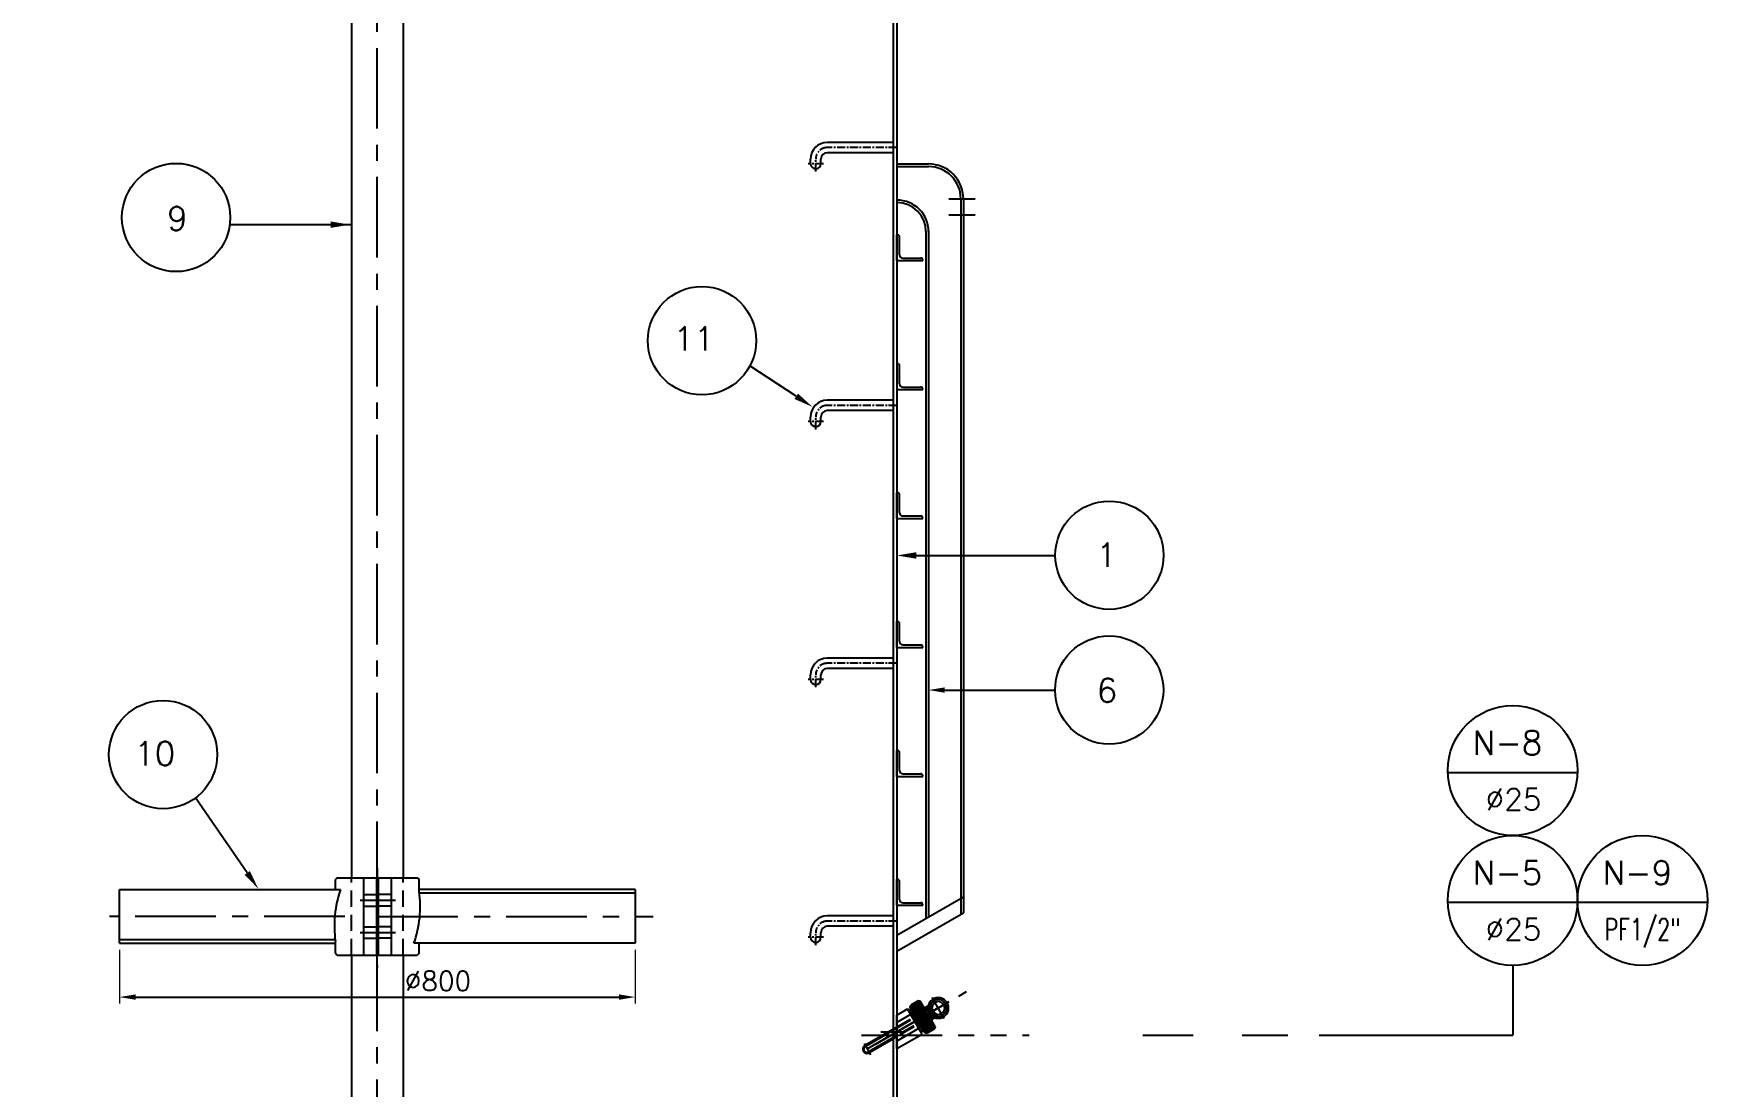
# Model space of a CAD drawing. Extents: x -25020 to 82531, y -53367 to 83281.
# Drawn here: x 1999 to 4595, y 2378 to 4012 of the extents above; entities that cross this region are included whole.
import ezdxf

# ---------------------------------------------------------------- set-up
doc = ezdxf.new("R2010")
doc.units = 0
doc.header["$LTSCALE"] = 100
doc.header["$MEASUREMENT"] = 0
for name, pattern in [('CENTER', [2, 1.25, -0.25, 0.25, -0.25]), ('HIDDEN', [0.375, 0.25, -0.125]), ('PHANTOM', [2.5, 1.25, -0.25, 0.25, -0.25, 0.25, -0.25])]:
    doc.linetypes.add(name, pattern=pattern)
doc.layers.get('0').update_dxf_attribs({"linetype": 'CONTINUOUS'})
doc.layers.get('DEFPOINTS').update_dxf_attribs({"linetype": 'CONTINUOUS'})
for name, color, linetype in [('1', 1, 'CENTER'), ('4', 4, 'CONTINUOUS'), ('L1', 1, 'CENTER'), ('L3', 3, 'CONTINUOUS'), ('L8', 4, 'HIDDEN'), ('L9', 1, 'PHANTOM')]:
    doc.layers.add(name, color=color, linetype=linetype)
doc.layers.add('치수선', color=4, linetype='CONTINUOUS', lineweight=5)
doc.styles.add('ROMANS', font='romans.shx')
doc.dimstyles.get("Standard").update_dxf_attribs({"dimscale": 10, "dimtxt": 5, "dimasz": 5, "dimexe": 1, "dimexo": 1, "dimgap": 1, "dimtad": 1, "dimdec": 1, "dimzin": 0, "dimdsep": 46, "dimtxsty": 'ROMANS', "dimcen": 1, "dimclrd": 256, "dimclre": 256, "dimclrt": 256, "dimadec": 0, "dimazin": 0, "dimtfac": 1, "dimtdec": 1, "dimtmove": 0, "dimatfit": 3, "dimfxl": 1, "dimtolj": 1, "dimtzin": 0, "dimlwe": -1, "dimarcsym": 0})

# ---------------------------------------------------------------- blocks, each defined once
blk = doc.blocks.new('*D29')
at = {"layer": '4', "linetype": 'Continuous', "lineweight": -2, "transparency": 16777216}
blk.add_line((2099.2, 1628.7), (2024.8, 1419.3), dxfattribs=at)
at = {"layer": '4', "linetype": 'Continuous', "lineweight": 25, "transparency": 16777216}
blk.add_solid([(2020.8, 1420.7), (2028.7, 1417.9), (2016.4, 1395.8)], dxfattribs=at)
at = {"layer": 'DEFPOINTS', "color": 0, "linetype": 'Continuous', "lineweight": 25, "transparency": 16777216}
for p in [(2532, 2846.3), (2016.4, 1395.8)]:
    blk.add_point(p, dxfattribs=at)
at = {"layer": '4', "linetype": 'Continuous', "lineweight": -2, "transparency": 16777216, "insert": (2042.6, 1544.1), "char_height": 30, "attachment_point": 5, "rotation": 70.4297, "style": 'ROMANS'}
blk.add_mtext('\\A1;R1539.5', dxfattribs=at)
blk = doc.blocks.new('A$C426F31C0')
for p, q in [((1, 66.5), (0, 65.5)), ((0, 65.5), (0, 52.5)), ((1, 51.5), (0, 52.5)), ((2, 68), (48, 68)), ((20, 71.8), (20, 68)), ((30, 71.8), (30, 68)), ((49, 67), (49, 66.5)), ((49, 66.5), (50, 65.5)), ((49, 51.5), (50, 52.5)), ((50, 65.5), (50, 52.5)), ((1, 51.5), (1, 51)), ((2, 50), (48, 50)), ((2.5, 0), (2.5, 45)), ((2.5, 45), (47.5, 45)), ((2.5, 0), (47.5, 26)), ((4.1, 50), (4.1, 49.3)), ((4.1, 49.3), (5.5, 48.5)), ((5.5, 48.5), (44.5, 48.5)), ((6.5, 48.5), (6.5, 45)), ((43.5, 48.5), (43.5, 45)), ((44.5, 48.5), (45.9, 49.3)), ((45.9, 50), (45.9, 49.3)), ((47.5, 26), (47.5, 45)), ((49, 51.5), (49, 51))]:
    blk.add_line(p, q)
at = {"color": 1}
blk.add_line((1, 67), (1, 66.5), dxfattribs=at)
at = {"color": 1, "linetype": 'CENTER'}
blk.add_line((25, 72.5), (25, 44.5), dxfattribs=at)
for radius in [16, 10]:
    blk.add_circle((25, 87), radius)
for centre, start, end in [((2, 67), 90, 180), ((48, 67), 360, 90), ((2, 51), 180, 270), ((48, 51), 270, 0)]:
    blk.add_arc(centre, 1, start, end)
at = {"layer": 'L1'}
for p, q in [((25, 105.6), (25, 7)), ((6.4, 87), (43.6, 87))]:
    blk.add_line(p, q, dxfattribs=at)
blk.add_circle((25, 87), 13, dxfattribs=at)
at = {"layer": 'L3'}
for p, q in [((0, 65.5), (50, 65.5)), ((0, 52.5), (50, 52.5)), ((0.3, 52.5), (0.3, 65.5)), ((1, 66.5), (49, 66.5)), ((1.1, 52.5), (1.1, 65.5)), ((1.9, 52.5), (1.9, 65.5)), ((2.7, 52.5), (2.7, 65.5)), ((3.5, 52.5), (3.5, 65.5)), ((4.3, 52.5), (4.3, 65.5)), ((5.1, 52.5), (5.1, 65.5)), ((5.9, 52.5), (5.9, 65.5)), ((6.7, 52.5), (6.7, 65.5)), ((7.5, 52.5), (7.5, 65.5)), ((8.3, 52.5), (8.3, 65.5)), ((9.1, 52.5), (9.1, 65.5)), ((9.9, 52.5), (9.9, 65.5)), ((10.7, 52.5), (10.7, 65.5)), ((11.5, 52.5), (11.5, 65.5)), ((12.3, 52.5), (12.3, 65.5)), ((13.2, 52.5), (13.2, 65.5)), ((14.2, 52.5), (14.2, 65.5)), ((15.4, 52.5), (15.4, 65.5)), ((16.7, 52.5), (16.7, 65.5)), ((18.1, 52.5), (18.1, 65.5)), ((19.6, 52.5), (19.6, 65.5)), ((21.2, 52.5), (21.2, 65.5)), ((23, 52.5), (23, 65.5)), ((27, 52.5), (27, 65.5)), ((28.8, 52.5), (28.8, 65.5)), ((30.4, 52.5), (30.4, 65.5)), ((31.9, 52.5), (31.9, 65.5)), ((33.3, 52.5), (33.3, 65.5)), ((34.6, 52.5), (34.6, 65.5)), ((35.8, 52.5), (35.8, 65.5)), ((36.8, 52.5), (36.8, 65.5)), ((37.7, 52.5), (37.7, 65.5)), ((38.5, 52.5), (38.5, 65.5)), ((39.3, 52.5), (39.3, 65.5)), ((40.1, 52.5), (40.1, 65.5)), ((40.9, 52.5), (40.9, 65.5)), ((41.7, 52.5), (41.7, 65.5)), ((42.5, 52.5), (42.5, 65.5)), ((43.3, 52.5), (43.3, 65.5)), ((44.1, 52.5), (44.1, 65.5)), ((44.9, 52.5), (44.9, 65.5)), ((45.7, 52.5), (45.7, 65.5)), ((46.5, 52.5), (46.5, 65.5)), ((47.3, 52.5), (47.3, 65.5)), ((48.1, 52.5), (48.1, 65.5)), ((48.9, 52.5), (48.9, 65.5)), ((49.7, 52.5), (49.7, 65.5)), ((49, 51.5), (1, 51.5)), ((45.9, 49.3), (4.1, 49.3))]:
    blk.add_line(p, q, dxfattribs=at)
blk = doc.blocks.new('*D63')
at = {"layer": 'DEFPOINTS', "color": 0, "linetype": 'Continuous', "lineweight": 25, "ltscale": 0.3, "transparency": 16777216}
for p in [(2132, 2600.5), (2932, 2600.5), (2932, 2517)]:
    blk.add_point(p, dxfattribs=at)
at = {"layer": '치수선', "linetype": 'Continuous', "ltscale": 0.3, "transparency": 16777216}
for p, q in [((2132, 2590.5), (2132, 2507)), ((2932, 2590.5), (2932, 2507))]:
    blk.add_line(p, q, dxfattribs=at)
at = {"layer": '치수선', "linetype": 'Continuous', "lineweight": -2, "ltscale": 0.3, "transparency": 16777216}
blk.add_line((2157, 2517), (2907, 2517), dxfattribs=at)
at = {"layer": '치수선', "linetype": 'Continuous', "lineweight": 25, "ltscale": 0.3, "transparency": 16777216}
for points in [[(2157, 2521.2), (2157, 2512.9), (2132, 2517)], [(2907, 2521.2), (2907, 2512.9), (2932, 2517)]]:
    blk.add_solid(points, dxfattribs=at)
at = {"layer": '치수선', "linetype": 'Continuous', "lineweight": -2, "ltscale": 0.3, "transparency": 16777216, "insert": (2626.1, 2542), "char_height": 30, "attachment_point": 5, "style": 'ROMANS'}
blk.add_mtext('\\A1;%%c800', dxfattribs=at)

msp = doc.modelspace()

# ---------------------------------------------------------------- linework, layer by layer
at = {"lineweight": -2}
for p, q in [((2491.99, 5168.53), (2491.99, 2702.19)), ((2572.09, 5168.53), (2572.09, 2702.19)), ((3332.04, 5174.85), (3332.04, 2173.65)), ((3338.04, 5035.3), (3338.04, 2177.11)), ((3332.04, 3842.85), (3230.04, 3842.85)), ((3204.04, 3809.85), (3204.04, 3816.85)), ((3220.04, 3809.85), (3220.04, 3816.85)), ((3332.04, 3826.85), (3230.04, 3826.85)), ((3437.04, 3755.35), (3437.04, 2645.27)), ((3441.04, 3755.35), (3441.04, 2647.58)), ((3383.04, 3704.42), (3383.04, 2639.09)), ((3387.04, 3705.42), (3387.04, 2641.4)), ((3332.04, 3442.85), (3230.04, 3442.85)), ((3204.04, 3409.85), (3204.04, 3416.85)), ((3220.04, 3409.85), (3220.04, 3416.85)), ((3332.04, 3426.85), (3230.04, 3426.85)), ((3332.04, 3042.85), (3230.04, 3042.85)), ((3204.04, 3009.85), (3204.04, 3016.85)), ((3220.04, 3009.85), (3220.04, 3016.85)), ((3332.04, 3026.85), (3230.04, 3026.85)), ((2470.04, 2702.19), (2467.04, 2699.19)), ((2470.04, 2702.19), (2594.04, 2702.19)), ((2510.54, 2702.19), (2510.54, 2582.19)), ((2530.54, 2702.19), (2530.54, 2582.19)), ((2533.54, 2702.19), (2533.54, 2582.19)), ((2553.54, 2702.19), (2553.54, 2582.19)), ((2594.04, 2702.19), (2597.04, 2699.19)), ((2132.04, 2600.47), (2132.04, 2683.9)), ((2132.04, 2683.9), (2475.13, 2683.9)), ((2467.04, 2683.9), (2467.04, 2699.19)), ((2597.04, 2680.88), (2597.04, 2699.19)), ((2932.04, 2683.9), (2597.04, 2683.9)), ((2932.04, 2678.25), (2597.38, 2678.25)), ((2932.04, 2683.9), (2932.04, 2600.47)), ((3332.04, 2642.85), (3230.04, 2642.85)), ((3332.04, 2626.85), (3230.04, 2626.85)), ((2132.04, 2606.12), (2466.7, 2606.12)), ((2132.04, 2600.47), (2467.04, 2600.47)), ((2467.04, 2585.19), (2467.04, 2603.5)), ((2932.04, 2600.47), (2588.95, 2600.47)), ((2597.04, 2585.19), (2597.04, 2600.47)), ((3204.04, 2609.85), (3204.04, 2616.85)), ((3220.04, 2609.85), (3220.04, 2616.85)), ((2467.04, 2585.19), (2470.04, 2582.19)), ((2470.04, 2582.19), (2594.04, 2582.19)), ((2491.99, 2582.19), (2491.99, 1840.23)), ((2572.09, 2582.19), (2572.09, 1840.23)), ((2597.04, 2585.19), (2594.04, 2582.19))]:
    msp.add_line(p, q, dxfattribs=at)
at = {"linetype": 'Continuous', "lineweight": -2}
for p, q in [((3338.04, 3809.35), (3387.04, 3809.35)), ((3338.04, 3805.35), (3387.04, 3805.35)), ((3338.04, 3659.42), (3338.04, 3699.42)), ((3338.04, 3699.42), (3339.04, 3699.42)), ((3342.04, 3668.42), (3342.04, 3696.42)), ((3347.04, 3663.42), (3375.04, 3663.42)), ((3338.04, 3659.42), (3378.04, 3659.42)), ((3378.04, 3659.42), (3378.04, 3660.42)), ((3338.04, 3499.42), (3339.04, 3499.42)), ((3342.04, 3468.42), (3342.04, 3496.42)), ((3338.04, 3459.42), (3378.04, 3459.42)), ((3347.04, 3463.42), (3375.04, 3463.42)), ((3378.04, 3459.42), (3378.04, 3460.42)), ((3338.04, 3259.42), (3338.04, 3299.42)), ((3338.04, 3299.42), (3339.04, 3299.42)), ((3342.04, 3268.42), (3342.04, 3296.42)), ((3338.04, 3259.42), (3378.04, 3259.42)), ((3347.04, 3263.42), (3375.04, 3263.42)), ((3378.04, 3259.42), (3378.04, 3260.42)), ((3338.04, 3059.42), (3338.04, 3099.42)), ((3338.04, 3099.42), (3339.04, 3099.42)), ((3342.04, 3068.42), (3342.04, 3096.42)), ((3338.04, 3059.42), (3378.04, 3059.42)), ((3347.04, 3063.42), (3375.04, 3063.42)), ((3378.04, 3059.42), (3378.04, 3060.42)), ((3338.04, 2859.42), (3338.04, 2899.42)), ((3338.04, 2899.42), (3339.04, 2899.42)), ((3342.04, 2868.42), (3342.04, 2896.42)), ((3338.04, 2859.42), (3378.04, 2859.42)), ((3347.04, 2863.42), (3375.04, 2863.42)), ((3378.04, 2859.42), (3378.04, 2860.42)), ((3338.04, 2659.42), (3338.04, 2699.42)), ((3338.04, 2699.42), (3339.04, 2699.42)), ((3342.04, 2668.42), (3342.04, 2696.42)), ((3338.04, 2613.11), (3441.04, 2672.58)), ((3338.04, 2659.42), (3378.04, 2659.42)), ((3347.04, 2663.42), (3375.04, 2663.42)), ((3378.04, 2659.42), (3378.04, 2660.42)), ((3338.04, 2588.11), (3441.04, 2647.58))]:
    msp.add_line(p, q, dxfattribs=at)
at = {"color": 0, "linetype": 'ByBlock', "lineweight": -2}
for p, q in [((3357.04, 2488.52), (3346.21, 2482.26)), ((3369.54, 2466.87), (3358.71, 2460.61))]:
    msp.add_line(p, q, dxfattribs=at)
at = {"color": 2, "linetype": 'Continuous', "lineweight": -2}
msp.add_line((3312.99, 2463.11), (3349.7, 2463.11), dxfattribs=at)
at = {"lineweight": -2}
for centre, radius, start, end in [((3230.04, 3816.85), 26, 90, 180), ((3230.04, 3816.85), 10, 90, 180), ((3212.04, 3809.85), 8, 180, 0), ((3230.04, 3416.85), 26, 90, 180), ((3212.04, 3409.85), 8, 180, 0), ((3230.04, 3416.85), 10, 90, 180), ((3230.04, 3016.85), 26, 90, 180), ((3230.04, 3016.85), 10, 90, 180), ((3212.04, 3009.85), 8, 180, 0), ((3230.04, 2616.85), 26, 90, 180), ((3230.04, 2616.85), 10, 90, 180), ((3212.04, 2609.85), 8, 180, 0)]:
    msp.add_arc(centre, radius, start, end, dxfattribs=at)
at = {"linetype": 'Continuous', "lineweight": -2}
for centre, radius, start, end in [((3387.04, 3755.35), 54, 360, 90), ((3387.04, 3755.35), 50, 360, 90), ((3338.04, 3704.42), 49, 0, 90), ((3338.04, 3704.42), 45, 0, 90), ((3339.04, 3696.42), 3, 0, 90), ((3347.04, 3668.42), 5, 180, 270), ((3375.04, 3660.42), 3, 0, 90), ((3339.04, 3496.42), 3, 0, 90), ((3347.04, 3468.42), 5, 180, 270), ((3375.04, 3460.42), 3, 0, 90), ((3339.04, 3296.42), 3, 0, 90), ((3347.04, 3268.42), 5, 180, 270), ((3375.04, 3260.42), 3, 0, 90), ((3339.04, 3096.42), 3, 0, 90), ((3347.04, 3068.42), 5, 180, 270), ((3375.04, 3060.42), 3, 0, 90), ((3339.04, 2896.42), 3, 0, 90), ((3347.04, 2868.42), 5, 180, 270), ((3375.04, 2860.42), 3, 0, 90), ((2637.09, 2627), 171.67, 160.643, 187.87095), ((2426.99, 2657.37), 171.67, 340.643, 7.87095), ((3339.04, 2696.42), 3, 0, 90), ((3347.04, 2668.42), 5, 180, 270), ((3375.04, 2660.42), 3, 0, 90)]:
    msp.add_arc(centre, radius, start, end, dxfattribs=at)
at = {"color": 4, "linetype": 'ByBlock', "lineweight": -2}
msp.add_solid([(2459.87, 3720.24), (2459.87, 3710.24), (2489.87, 3715.24)], dxfattribs=at)
at = {"layer": '1', "lineweight": -2}
msp.add_line((3304.16, 2443.49), (3445.94, 2525.62), dxfattribs=at)
at = {"layer": '1', "color": 1, "lineweight": -2}
msp.add_line((3299.48, 2457.85), (3407.9, 2457.85), dxfattribs=at)
at = {"layer": '4', "color": 1, "linetype": 'CENTER', "lineweight": -2}
for p, q in [((2532.04, 1464.19), (2532.04, 6526.82)), ((3399.56, 2498.63), (3282.99, 2431.33)), ((3286.96, 2445.15), (3297.03, 2427.71))]:
    msp.add_line(p, q, dxfattribs=at)
at = {"layer": '4', "color": 2, "linetype": 'Continuous', "lineweight": -2}
for p, q in [((3418.38, 3755.35), (3459.51, 3755.35)), ((3418.38, 3730.35), (3459.51, 3730.35))]:
    msp.add_line(p, q, dxfattribs=at)
at = {"layer": '4', "linetype": 'Continuous', "lineweight": -2}
msp.add_line((3412.04, 2993.32), (3583.26, 2993.32), dxfattribs=at)
at = {"layer": '4', "color": 2, "linetype": 'HIDDEN', "lineweight": -2}
for p, q in [((3390.89, 2501.13), (3338.04, 2470.62)), ((3391.62, 2499.88), (3338.04, 2468.94)), ((3396.67, 2491.13), (3338.04, 2457.28)), ((3397.39, 2489.87), (3338.04, 2455.61))]:
    msp.add_line(p, q, dxfattribs=at)
at = {"layer": '4', "color": 7, "lineweight": -2}
for p, q in [((3371.7, 2500.56), (3368.08, 2498.47)), ((3368.08, 2498.47), (3368.49, 2495.94)), ((3368.49, 2495.94), (3375.09, 2484.5)), ((3375, 2494.61), (3371.57, 2492.63)), ((3371.7, 2500.56), (3373.69, 2498.94)), ((3373.69, 2498.94), (3380.29, 2487.5)), ((3387.59, 2503.85), (3378.5, 2498.6)), ((3378.5, 2498.6), (3389, 2480.41)), ((3387.59, 2503.85), (3398.09, 2485.66)), ((3387.59, 2503.85), (3389.64, 2503.3)), ((3389.64, 2503.3), (3398.64, 2487.71)), ((3338.04, 2470.62), (3288.27, 2441.88)), ((3338.04, 2468.94), (3288.99, 2440.63)), ((3360.18, 2490.33), (3338.04, 2477.55)), ((3338.04, 2448.68), (3338.04, 2477.55)), ((3372.68, 2468.68), (3338.04, 2448.68)), ((3372.68, 2468.68), (3360.18, 2490.33)), ((3381.69, 2473.07), (3375.09, 2484.5)), ((3386.89, 2476.07), (3380.29, 2487.5)), ((3383.8, 2479.37), (3380.37, 2477.39)), ((3383.68, 2471.45), (3381.69, 2473.07)), ((3387.3, 2473.54), (3383.68, 2471.45)), ((3387.3, 2473.54), (3386.89, 2476.07)), ((3398.09, 2485.66), (3389, 2480.41)), ((3398.09, 2485.66), (3398.64, 2487.71)), ((3338.04, 2457.28), (3294.04, 2431.88)), ((3338.04, 2455.61), (3294.77, 2430.62))]:
    msp.add_line(p, q, dxfattribs=at)
at = {"layer": '4', "color": 4, "lineweight": -2}
for p, q in [((3389.64, 2503.3), (3379.25, 2497.3)), ((3398.64, 2487.71), (3388.25, 2481.71))]:
    msp.add_line(p, q, dxfattribs=at)
at = {"layer": '4', "lineweight": -2}
for p, q in [((3289.43, 2440.88), (3287.59, 2441.43)), ((3289.53, 2441.22), (3287.97, 2441.7)), ((3289.64, 2441.57), (3288.39, 2441.95)), ((3289.74, 2441.92), (3288.82, 2442.2)), ((3289.85, 2442.26), (3289.25, 2442.45)), ((3289.43, 2440.88), (3290, 2442.88)), ((3289.95, 2442.61), (3289.68, 2442.69)), ((3352.86, 2457.46), (3352.85, 2457.23)), ((3294.48, 2432.13), (3294.04, 2430.26)), ((3294.14, 2430.7), (3294.57, 2430.52)), ((3294.22, 2431.06), (3294.97, 2430.74)), ((3294.31, 2431.41), (3295.37, 2430.97)), ((3294.39, 2431.77), (3295.76, 2431.2)), ((3294.48, 2432.13), (3296.16, 2431.42))]:
    msp.add_line(p, q, dxfattribs=at)
at = {"layer": '4', "color": 7, "lineweight": -2}
for centre, radius, start, end in [((3377.09, 2501.04), 10, 210.65147, 236.36257), ((3408.37, 2503.72), 38.43, 196.76659, 210.00331), ((3364.97, 2494.04), 10, 3.63743, 29.34853), ((3347, 2468.29), 38.43, 29.99669, 43.23341), ((3408.37, 2503.72), 38.43, 209.99669, 223.23341), ((3347, 2468.28), 38.43, 16.76659, 30.00331), ((3390.41, 2477.97), 10, 183.63743, 209.34853), ((3378.28, 2470.97), 10, 30.65147, 56.36257), ((3291.52, 2436.25), 6.5, 120, 300), ((3291.52, 2436.25), 5.05, 120, 300)]:
    msp.add_arc(centre, radius, start, end, dxfattribs=at)
at = {"layer": '4', "lineweight": -2}
for points in [[(3184.55, 3453.19), (3179.08, 3444.82), (3206.92, 3432.59)], [(3368.04, 3197.08), (3368.04, 3207.08), (3338.04, 3202.08)], [(2334.49, 2712.58), (2326.27, 2706.89), (2347.45, 2685.06)]]:
    msp.add_solid(points, dxfattribs=at)
at = {"layer": '4', "linetype": 'Continuous', "lineweight": -2}
msp.add_solid([(3412.04, 2997.49), (3412.04, 2989.15), (3387.04, 2993.32)], dxfattribs=at)
at = {"layer": 'L1', "lineweight": -2, "ltscale": 0.1}
for p, q in [((3212.04, 3797.73), (3212.04, 3816.85)), ((3337.63, 3834.85), (3230.04, 3834.85)), ((3224.04, 3809.85), (3200.36, 3809.85)), ((3337.63, 3434.85), (3230.04, 3434.85)), ((3224.04, 3409.85), (3200.36, 3409.85)), ((3212.04, 3397.73), (3212.04, 3416.85)), ((3212.04, 2997.73), (3212.04, 3016.85)), ((3337.63, 3034.85), (3230.04, 3034.85)), ((3224.04, 3009.85), (3200.36, 3009.85)), ((3337.63, 2634.85), (3230.04, 2634.85)), ((3224.04, 2609.85), (3200.36, 2609.85)), ((3212.04, 2597.73), (3212.04, 2616.85))]:
    msp.add_line(p, q, dxfattribs=at)
at = {"layer": 'L1', "lineweight": -2}
for p, q in [((2532.04, 2716.8), (2532.04, 2562.19)), ((2505.29, 2667.19), (2560.31, 2667.19)), ((2481.72, 2642.19), (2116.83, 2642.19)), ((2532.04, 2642.19), (2959.75, 2642.19)), ((2505.29, 2617.19), (2560.31, 2617.19))]:
    msp.add_line(p, q, dxfattribs=at)
at = {"layer": 'L1', "lineweight": -2, "ltscale": 0.1}
for centre in [(3230.04, 3816.85), (3230.04, 3416.85), (3230.04, 3016.85), (3230.04, 2616.85)]:
    msp.add_arc(centre, 18, 90, 180, dxfattribs=at)
at = {"layer": 'L3', "lineweight": -2}
for p, q in [((2490.95, 3715.24), (2303.24, 3715.24)), ((3181.81, 3449.01), (3109.87, 3496.04)), ((3368.04, 3202.08), (3583.56, 3202.08)), ((4192.33, 2865.58), (4393.76, 2865.58)), ((2330.38, 2709.73), (2249.98, 2825.88)), ((4192.33, 2664.05), (4393.76, 2664.05)), ((4393.76, 2664.05), (4595.2, 2664.05)), ((4293.05, 2566.23), (4293.05, 2458.2)), ((3719.42, 2458.2), (3797.53, 2458.2)), ((3873.54, 2458.2), (3944.43, 2458.2)), ((3993.11, 2458.2), (4293.05, 2458.2))]:
    msp.add_line(p, q, dxfattribs=at)
at = {"layer": 'L3', "linetype": 'HIDDEN', "lineweight": -2}
for p, q in [((2510.54, 2676.19), (2530.54, 2676.19)), ((2553.54, 2676.19), (2533.54, 2676.19)), ((2510.54, 2658.19), (2530.54, 2658.19)), ((2553.54, 2658.19), (2533.54, 2658.19)), ((2510.54, 2626.19), (2530.54, 2626.19)), ((2553.54, 2626.19), (2533.54, 2626.19)), ((2510.54, 2608.19), (2530.54, 2608.19)), ((2553.54, 2608.19), (2533.54, 2608.19))]:
    msp.add_line(p, q, dxfattribs=at)
at = {"layer": 'L3', "lineweight": -2}
for centre, radius in [((2219.98, 3726.38), 84), ((3035.64, 3535.37), 84), ((3667.56, 3202.43), 84), ((3667.26, 2993.32), 84), ((2199.78, 2893.23), 84), ((4293.05, 2868.52), 100.76), ((4293.05, 2667), 100.76), ((4494.48, 2667), 100.76)]:
    msp.add_circle(centre, radius, dxfattribs=at)
at = {"layer": 'L8', "lineweight": -2}
for p, q in [((2492.04, 2582.19), (2492.04, 2702.19)), ((2572.04, 2582.19), (2572.04, 2702.19))]:
    msp.add_line(p, q, dxfattribs=at)
at = {"layer": 'L9', "lineweight": -2}
msp.add_line((3282.96, 2457.85), (3543.13, 2457.85), dxfattribs=at)

# ---------------------------------------------------------------- block references
at = {"lineweight": -2, "xscale": -1, "rotation": 300.0000000000038}
msp.add_blockref('A$C426F31C0', (3339.29, 2434.97), dxfattribs=at)

# ---------------------------------------------------------------- texts
at = {"layer": '4', "lineweight": -2, "style": 'ROMANS'}
for s, height, p in [('9', 36.95, (2205.94, 3706.35)), ('11', 36.946, (2991.42, 3519.85)), ('1', 36.95, (3647.4, 3184.45)), ('6', 36.95, (3647.91, 2974.29)), ('10', 36.946, (2155.34, 2876.45)), ('N-8', 36.946, (4231.29, 2893.08)), ('%%C25', 33.587, (4251.18, 2806.85)), ('N-5', 36.946, (4231.29, 2691.56)), ('N-9', 36.946, (4432.73, 2691.56)), ('%%C25', 33.587, (4251.18, 2605.33))]:
    msp.add_text(s, height=height, dxfattribs=at).set_placement(p)
at = {"layer": '4', "lineweight": -2, "style": 'ROMANS', "width": 0.7}
msp.add_text('PF1/2"', height=33.587, dxfattribs=at).set_placement((4435.49, 2605.33))

# ---------------------------------------------------------------- dimensions: what is measured, and where the dimension line sits
at = {"layer": '4', "linetype": 'Continuous', "lineweight": -2}
dim = msp.add_radius_dim(center=(2532.0387, 2846.3028), mpoint=(2016.3791, 1395.7851), dimstyle='Standard', override={"dimtxt": 3, "dimasz": 2.5}, dxfattribs=at)
dim.commit()
dim.dimension.update_dxf_attribs({"geometry": '*D29', "text_midpoint": (2066.1451, 1535.7737), "dimtype": 164})
at = {"layer": '치수선', "linetype": 'Continuous', "lineweight": -2, "ltscale": 0.3}
dim = msp.add_linear_dim(base=(2932.04, 2517.03), p1=(2132.04, 2600.47), p2=(2932.04, 2600.47), text='%%c800', dimstyle='Standard', override={"dimtxt": 3, "dimasz": 2.5}, dxfattribs=at)
dim.commit()
dim.dimension.update_dxf_attribs({"geometry": '*D63', "text_midpoint": (2626.1, 2517.03), "dimtype": 160})

doc.saveas('drawing.dxf')
